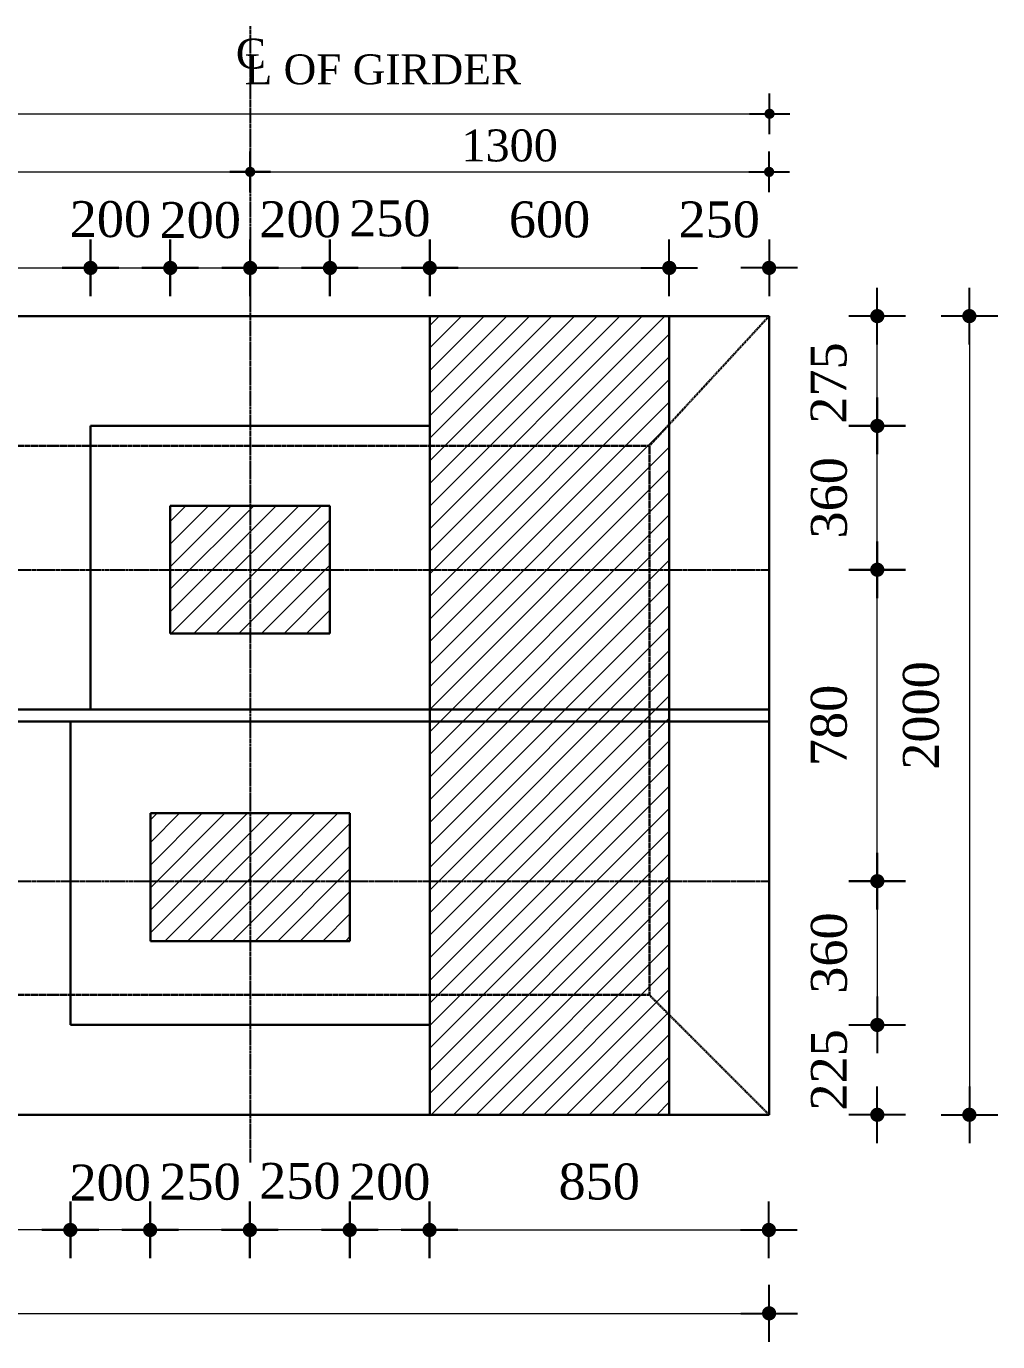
# Model space of a CAD drawing. Header units: millimetres. Extents: x -29779 to 80452, y -13100 to 39577.
# Drawn here: x 9761 to 12195, y 5240 to 8534 of the extents above; entities that cross this region are included whole.
import ezdxf

# ---------------------------------------------------------------- set-up
doc = ezdxf.new("R2010")
doc.units = ezdxf.units.MM
doc.header["$LTSCALE"] = 3
doc.linetypes.add('CENTER', pattern=[50.8, 31.75, -6.35, 6.35, -6.35])
doc.linetypes.add('HIDDEN', pattern=[9.525, 6.35, -3.175])
for name, color, linetype in [('Center Line', 34, 'Continuous'), ('dim', 4, 'Continuous'), ('Text', 7, 'Continuous')]:
    doc.layers.add(name, color=color, linetype=linetype)
for name, color, linetype, lineweight in [('Dimision', 4, 'Continuous', 13), ('hatch', 253, 'Continuous', 13), ('Pire Line', 11, 'Continuous', 30)]:
    doc.layers.add(name, color=color, linetype=linetype, lineweight=lineweight)
doc.styles.get("Standard").update_dxf_attribs({"font": 'times.ttf'})
doc.dimstyles.new('Copy of ISO-90', dxfattribs={"dimtxt": 90, "dimasz": 0.7, "dimexe": 1, "dimexo": 60, "dimgap": 75, "dimtad": 1, "dimdec": 0, "dimlfac": -1, "dimzin": 1, "dimdsep": 46, "dimtxsty": 'Standard', "dimblk": 'DIM', "dimcen": 60, "dimclrd": 256, "dimclre": 256, "dimclrt": 256, "dimadec": 0, "dimazin": 0, "dimtfac": 1, "dimtdec": 0, "dimtix": 1, "dimtofl": 0, "dimtmove": 0, "dimatfit": 3, "dimldrblk": 'DOT', "dimfxl": 60, "dimfxlon": 1, "dimtolj": 1, "dimlwd": -1, "dimarcsym": 0})

# ---------------------------------------------------------------- blocks, each defined once
blk = doc.blocks.new('DIM')
at = {"layer": 'dim'}
for p, q in [((0, -101.4), (0, 101.4)), ((-101.4, 0), (101.4, 0))]:
    blk.add_line(p, q, dxfattribs=at)
at = {"layer": 'dim', "const_width": 25.4}
blk.add_lwpolyline([(-12.7, 0, 1), (12.7, 0, 1)], format="xyb", close=True, dxfattribs=at)
blk = doc.blocks.new('*D493')
at = {"layer": 'Defpoints', "color": 0, "linetype": 'Continuous', "ltscale": 0.1, "transparency": 16777216}
for p in [(1822, 5808.4), (11622, 5334.4), (11622, 5311.2)]:
    blk.add_point(p, dxfattribs=at)
at = {"layer": 'Dimision', "lineweight": -2, "ltscale": 0.1, "transparency": 16777216}
for p, q in [((1822, 5312.4), (1822, 5310.2)), ((11622, 5311.2), (11622, 5310.2))]:
    blk.add_line(p, q, dxfattribs=at)
at = {"layer": 'Dimision', "ltscale": 0.1, "transparency": 16777216}
blk.add_line((1822.7, 5311.2), (11621.3, 5311.2), dxfattribs=at)
at = {"layer": 'Dimision', "linetype": 'Continuous', "ltscale": 0.1, "transparency": 16777216, "xscale": 0.7, "yscale": 0.7, "zscale": 0.7, "rotation": 180}
blk.add_blockref('DIM', (1822, 5311.2), dxfattribs=at)
at = {"layer": 'Dimision', "linetype": 'Continuous', "ltscale": 0.1, "transparency": 16777216, "xscale": 0.7, "yscale": 0.7, "zscale": 0.7}
blk.add_blockref('DIM', (11622, 5311.2), dxfattribs=at)
at = {"layer": 'Dimision', "linetype": 'Continuous', "ltscale": 0.1, "transparency": 16777216, "insert": (6722, 5432.1), "char_height": 90, "attachment_point": 5}
blk.add_mtext('\\A1;9800', dxfattribs=at)
blk = doc.blocks.new('_Dot')
at = {"color": 0, "linetype": 'ByBlock', "lineweight": -2}
blk.add_line((-0.5, 0), (-1, 0), dxfattribs=at)
at = {"color": 0, "linetype": 'ByBlock', "const_width": 0.5}
blk.add_lwpolyline([(-0.25, 0, 1), (0.25, 0, 1)], format="xyb", close=True, dxfattribs=at)
blk = doc.blocks.new('*D494')
at = {"layer": 'Defpoints', "color": 0, "linetype": 'Continuous', "ltscale": 0.1, "transparency": 16777216}
for p in [(10772, 6033.4), (11893, 6033.4), (11704.1, 5808.4)]:
    blk.add_point(p, dxfattribs=at)
at = {"layer": 'Dimision', "lineweight": -2, "ltscale": 0.1, "transparency": 16777216}
for p, q in [((11891.8, 6033.4), (11894, 6033.4)), ((11891.8, 5808.4), (11894, 5808.4))]:
    blk.add_line(p, q, dxfattribs=at)
at = {"layer": 'Dimision', "ltscale": 0.1, "transparency": 16777216}
for p, q in [((11893, 6034.1), (11893, 6034.8)), ((11893, 5807.7), (11893, 5807))]:
    blk.add_line(p, q, dxfattribs=at)
at = {"layer": 'Dimision', "linetype": 'Continuous', "ltscale": 0.1, "transparency": 16777216, "xscale": 0.7, "yscale": 0.7, "zscale": 0.7}
for p, rotation in [((11893, 6033.4), 270), ((11893, 5808.4), 90)]:
    blk.add_blockref('DIM', p, dxfattribs=dict(at, rotation=rotation))
at = {"layer": 'Dimision', "linetype": 'Continuous', "ltscale": 0.1, "transparency": 16777216, "insert": (11772.3, 5920.9), "char_height": 90, "attachment_point": 5, "rotation": 90}
blk.add_mtext('\\A1;225', dxfattribs=at)
blk = doc.blocks.new('*D495')
at = {"layer": 'Defpoints', "color": 0, "linetype": 'Continuous', "ltscale": 0.1, "transparency": 16777216}
for p in [(11622, 7173.4), (11893, 7173.4), (11821.6, 6393.4)]:
    blk.add_point(p, dxfattribs=at)
at = {"layer": 'Dimision', "lineweight": -2, "ltscale": 0.1, "transparency": 16777216}
for p, q in [((11891.8, 7173.4), (11894, 7173.4)), ((11891.8, 6393.4), (11894, 6393.4))]:
    blk.add_line(p, q, dxfattribs=at)
at = {"layer": 'Dimision', "ltscale": 0.1, "transparency": 16777216}
blk.add_line((11893, 6394.1), (11893, 7172.7), dxfattribs=at)
at = {"layer": 'Dimision', "linetype": 'Continuous', "ltscale": 0.1, "transparency": 16777216, "xscale": 0.7, "yscale": 0.7, "zscale": 0.7}
for p, rotation in [((11893, 7173.4), 90), ((11893, 6393.4), 270)]:
    blk.add_blockref('DIM', p, dxfattribs=dict(at, rotation=rotation))
at = {"layer": 'Dimision', "linetype": 'Continuous', "ltscale": 0.1, "transparency": 16777216, "insert": (11772.1, 6783.4), "char_height": 90, "attachment_point": 5, "rotation": 90}
blk.add_mtext('\\A1;780', dxfattribs=at)
blk = doc.blocks.new('*D496')
at = {"layer": 'Defpoints', "color": 0, "linetype": 'Continuous', "ltscale": 0.1, "transparency": 16777216}
for p in [(10772, 7533.4), (11893, 7533.4), (11622, 7173.4)]:
    blk.add_point(p, dxfattribs=at)
at = {"layer": 'Dimision', "lineweight": -2, "ltscale": 0.1, "transparency": 16777216}
for p, q in [((11891.8, 7533.4), (11894, 7533.4)), ((11891.8, 7173.4), (11894, 7173.4))]:
    blk.add_line(p, q, dxfattribs=at)
at = {"layer": 'Dimision', "ltscale": 0.1, "transparency": 16777216}
blk.add_line((11893, 7174.1), (11893, 7532.7), dxfattribs=at)
at = {"layer": 'Dimision', "linetype": 'Continuous', "ltscale": 0.1, "transparency": 16777216, "xscale": 0.7, "yscale": 0.7, "zscale": 0.7}
for p, rotation in [((11893, 7533.4), 90), ((11893, 7173.4), 270)]:
    blk.add_blockref('DIM', p, dxfattribs=dict(at, rotation=rotation))
at = {"layer": 'Dimision', "linetype": 'Continuous', "ltscale": 0.1, "transparency": 16777216, "insert": (11772.3, 7353.4), "char_height": 90, "attachment_point": 5, "rotation": 90}
blk.add_mtext('\\A1;360', dxfattribs=at)
blk = doc.blocks.new('*D497')
at = {"layer": 'Defpoints', "color": 0, "linetype": 'Continuous', "ltscale": 0.1, "transparency": 16777216}
for p in [(11372, 7929.2), (10772, 7808.4), (11372, 7808.4)]:
    blk.add_point(p, dxfattribs=at)
at = {"layer": 'Dimision', "lineweight": -2, "ltscale": 0.1, "transparency": 16777216}
for p, q in [((10772, 7927.9), (10772, 7930.2)), ((11372, 7927.9), (11372, 7930.2))]:
    blk.add_line(p, q, dxfattribs=at)
at = {"layer": 'Dimision', "ltscale": 0.1, "transparency": 16777216}
blk.add_line((10772.7, 7929.2), (11371.3, 7929.2), dxfattribs=at)
at = {"layer": 'Dimision', "linetype": 'Continuous', "ltscale": 0.1, "transparency": 16777216, "xscale": 0.7, "yscale": 0.7, "zscale": 0.7, "rotation": 180}
blk.add_blockref('DIM', (10772, 7929.2), dxfattribs=at)
at = {"layer": 'Dimision', "linetype": 'Continuous', "ltscale": 0.1, "transparency": 16777216, "xscale": 0.7, "yscale": 0.7, "zscale": 0.7}
blk.add_blockref('DIM', (11372, 7929.2), dxfattribs=at)
at = {"layer": 'Dimision', "linetype": 'Continuous', "ltscale": 0.1, "transparency": 16777216, "insert": (11072, 8050), "char_height": 90, "attachment_point": 5}
blk.add_mtext('\\A1;600', dxfattribs=at)
blk = doc.blocks.new('*D498')
at = {"layer": 'Defpoints', "color": 0, "linetype": 'Continuous', "ltscale": 0.1, "transparency": 16777216}
for p in [(11622, 7929.2), (11372, 7808.4), (11622, 7808.4)]:
    blk.add_point(p, dxfattribs=at)
at = {"layer": 'Dimision', "ltscale": 0.1, "transparency": 16777216}
for p, q in [((11371.3, 7929.2), (11370.6, 7929.2)), ((11622.7, 7929.2), (11623.4, 7929.2))]:
    blk.add_line(p, q, dxfattribs=at)
at = {"layer": 'Dimision', "lineweight": -2, "ltscale": 0.1, "transparency": 16777216}
for p, q in [((11372, 7927.9), (11372, 7930.2)), ((11622, 7927.9), (11622, 7930.2))]:
    blk.add_line(p, q, dxfattribs=at)
at = {"layer": 'Dimision', "linetype": 'Continuous', "ltscale": 0.1, "transparency": 16777216, "xscale": 0.7, "yscale": 0.7, "zscale": 0.7}
blk.add_blockref('DIM', (11372, 7929.2), dxfattribs=at)
at = {"layer": 'Dimision', "linetype": 'Continuous', "ltscale": 0.1, "transparency": 16777216, "xscale": 0.7, "yscale": 0.7, "zscale": 0.7, "rotation": 180}
blk.add_blockref('DIM', (11622, 7929.2), dxfattribs=at)
at = {"layer": 'Dimision', "linetype": 'Continuous', "ltscale": 0.1, "transparency": 16777216, "insert": (11497, 8050), "char_height": 90, "attachment_point": 5}
blk.add_mtext('\\A1;250', dxfattribs=at)
blk = doc.blocks.new('*D502')
at = {"layer": 'Defpoints', "color": 0, "linetype": 'Continuous', "ltscale": 0.1, "transparency": 16777216}
for p in [(11623.2, 8315.1), (1823.2, 7977.3), (11623.2, 7977.3)]:
    blk.add_point(p, dxfattribs=at)
at = {"layer": 'Dimision', "linetype": 'Continuous', "lineweight": -2, "ltscale": 0.1, "transparency": 16777216}
for p, q in [((1823.2, 8270.1), (1823.2, 8316.1)), ((11623.2, 8270.1), (11623.2, 8316.1))]:
    blk.add_line(p, q, dxfattribs=at)
at = {"layer": 'Dimision', "linetype": 'Continuous', "ltscale": 0.1, "transparency": 16777216}
blk.add_line((1823.7, 8315.1), (11622.7, 8315.1), dxfattribs=at)
at = {"layer": 'Dimision', "linetype": 'Continuous', "ltscale": 0.1, "transparency": 16777216, "xscale": 0.5, "yscale": 0.5, "zscale": 0.5, "rotation": 180}
blk.add_blockref('DIM', (1823.2, 8315.1), dxfattribs=at)
at = {"layer": 'Dimision', "linetype": 'Continuous', "ltscale": 0.1, "transparency": 16777216, "xscale": 0.5, "yscale": 0.5, "zscale": 0.5}
blk.add_blockref('DIM', (11623.2, 8315.1), dxfattribs=at)
at = {"layer": 'Dimision', "linetype": 'Continuous', "ltscale": 0.1, "transparency": 16777216, "insert": (6723.2, 8380.9), "char_height": 80, "attachment_point": 5}
blk.add_mtext('\\A1;9800', dxfattribs=at)
blk = doc.blocks.new('*D506')
at = {"layer": 'Defpoints', "color": 0, "linetype": 'Continuous', "ltscale": 0.1, "transparency": 16777216}
for p in [(10322.1, 8169.6), (7922, 7808.4), (10322.1, 7808.4)]:
    blk.add_point(p, dxfattribs=at)
at = {"layer": 'Dimision', "linetype": 'Continuous', "lineweight": -2, "ltscale": 0.1, "transparency": 16777216}
for p, q in [((7922, 8124.6), (7922, 8170.6)), ((10322.1, 8124.6), (10322.1, 8170.6))]:
    blk.add_line(p, q, dxfattribs=at)
at = {"layer": 'Dimision', "linetype": 'Continuous', "ltscale": 0.1, "transparency": 16777216}
blk.add_line((7922.5, 8169.6), (10321.6, 8169.6), dxfattribs=at)
at = {"layer": 'Dimision', "linetype": 'Continuous', "ltscale": 0.1, "transparency": 16777216, "xscale": 0.5, "yscale": 0.5, "zscale": 0.5, "rotation": 180}
blk.add_blockref('DIM', (7922, 8169.6), dxfattribs=at)
at = {"layer": 'Dimision', "linetype": 'Continuous', "ltscale": 0.1, "transparency": 16777216, "xscale": 0.5, "yscale": 0.5, "zscale": 0.5}
blk.add_blockref('DIM', (10322.1, 8169.6), dxfattribs=at)
at = {"layer": 'Dimision', "linetype": 'Continuous', "ltscale": 0.1, "transparency": 16777216, "insert": (9122, 8235.3), "char_height": 80, "attachment_point": 5}
blk.add_mtext('\\A1;2400', dxfattribs=at)
blk = doc.blocks.new('*D507')
at = {"layer": 'Defpoints', "color": 0, "linetype": 'Continuous', "ltscale": 0.1, "transparency": 16777216}
for p in [(11622, 8169.6), (10322.1, 7808.4), (11622, 7808.4)]:
    blk.add_point(p, dxfattribs=at)
at = {"layer": 'Dimision', "linetype": 'Continuous', "lineweight": -2, "ltscale": 0.1, "transparency": 16777216}
for p, q in [((10322.1, 8124.6), (10322.1, 8170.6)), ((11622, 8124.6), (11622, 8170.6))]:
    blk.add_line(p, q, dxfattribs=at)
at = {"layer": 'Dimision', "linetype": 'Continuous', "ltscale": 0.1, "transparency": 16777216}
blk.add_line((10322.6, 8169.6), (11621.5, 8169.6), dxfattribs=at)
at = {"layer": 'Dimision', "linetype": 'Continuous', "ltscale": 0.1, "transparency": 16777216, "xscale": 0.5, "yscale": 0.5, "zscale": 0.5, "rotation": 180}
blk.add_blockref('DIM', (10322.1, 8169.6), dxfattribs=at)
at = {"layer": 'Dimision', "linetype": 'Continuous', "ltscale": 0.1, "transparency": 16777216, "xscale": 0.5, "yscale": 0.5, "zscale": 0.5}
blk.add_blockref('DIM', (11622, 8169.6), dxfattribs=at)
at = {"layer": 'Dimision', "linetype": 'Continuous', "ltscale": 0.1, "transparency": 16777216, "insert": (10972, 8235.3), "char_height": 80, "attachment_point": 5}
blk.add_mtext('\\A1;1300', dxfattribs=at)
blk = doc.blocks.new('*D510')
at = {"layer": 'Defpoints', "color": 0, "linetype": 'Continuous', "ltscale": 0.1, "transparency": 16777216}
for p in [(9922.2, 7929.1), (8321.8, 7533.4), (9922.2, 7533.4)]:
    blk.add_point(p, dxfattribs=at)
at = {"layer": 'Dimision', "lineweight": -2, "ltscale": 0.1, "transparency": 16777216}
for p, q in [((8321.8, 7927.8), (8321.8, 7930.1)), ((9922.2, 7927.8), (9922.2, 7930.1))]:
    blk.add_line(p, q, dxfattribs=at)
at = {"layer": 'Dimision', "ltscale": 0.1, "transparency": 16777216}
blk.add_line((8322.5, 7929.1), (9921.5, 7929.1), dxfattribs=at)
at = {"layer": 'Dimision', "linetype": 'Continuous', "ltscale": 0.1, "transparency": 16777216, "xscale": 0.7, "yscale": 0.7, "zscale": 0.7, "rotation": 180}
blk.add_blockref('DIM', (8321.8, 7929.1), dxfattribs=at)
at = {"layer": 'Dimision', "linetype": 'Continuous', "ltscale": 0.1, "transparency": 16777216, "xscale": 0.7, "yscale": 0.7, "zscale": 0.7}
blk.add_blockref('DIM', (9922.2, 7929.1), dxfattribs=at)
at = {"layer": 'Dimision', "linetype": 'Continuous', "ltscale": 0.1, "transparency": 16777216, "insert": (9122, 8049.8), "char_height": 90, "attachment_point": 5}
blk.add_mtext('\\A1;1600', dxfattribs=at)
blk = doc.blocks.new('*D525')
at = {"layer": 'Defpoints', "color": 0, "linetype": 'Continuous', "ltscale": 0.1, "transparency": 16777216}
for p in [(10771.4, 5808.4), (11621.4, 5808.4), (11621.4, 5520)]:
    blk.add_point(p, dxfattribs=at)
at = {"layer": 'Dimision', "lineweight": -2, "ltscale": 0.1, "transparency": 16777216}
for p, q in [((10771.4, 5521.2), (10771.4, 5519)), ((11621.4, 5521.2), (11621.4, 5519))]:
    blk.add_line(p, q, dxfattribs=at)
at = {"layer": 'Dimision', "ltscale": 0.1, "transparency": 16777216}
blk.add_line((10772.1, 5520), (11620.7, 5520), dxfattribs=at)
at = {"layer": 'Dimision', "linetype": 'Continuous', "ltscale": 0.1, "transparency": 16777216, "xscale": 0.7, "yscale": 0.7, "zscale": 0.7, "rotation": 180}
blk.add_blockref('DIM', (10771.4, 5520), dxfattribs=at)
at = {"layer": 'Dimision', "linetype": 'Continuous', "ltscale": 0.1, "transparency": 16777216, "xscale": 0.7, "yscale": 0.7, "zscale": 0.7}
blk.add_blockref('DIM', (11621.4, 5520), dxfattribs=at)
at = {"layer": 'Dimision', "linetype": 'Continuous', "ltscale": 0.1, "transparency": 16777216, "insert": (11196.4, 5640.7), "char_height": 90, "attachment_point": 5}
blk.add_mtext('\\A1;850', dxfattribs=at)
blk = doc.blocks.new('*D526')
at = {"layer": 'Defpoints', "color": 0, "linetype": 'Continuous', "ltscale": 0.1, "transparency": 16777216}
for p in [(10571.5, 6233.4), (10771.4, 5808.4), (10571.5, 5520)]:
    blk.add_point(p, dxfattribs=at)
at = {"layer": 'Dimision', "lineweight": -2, "ltscale": 0.1, "transparency": 16777216}
for p, q in [((10571.5, 5521.2), (10571.5, 5519)), ((10771.4, 5521.2), (10771.4, 5519))]:
    blk.add_line(p, q, dxfattribs=at)
at = {"layer": 'Dimision', "ltscale": 0.1, "transparency": 16777216}
blk.add_line((10770.7, 5520), (10572.2, 5520), dxfattribs=at)
at = {"layer": 'Dimision', "linetype": 'Continuous', "ltscale": 0.1, "transparency": 16777216, "xscale": 0.7, "yscale": 0.7, "zscale": 0.7, "rotation": 180}
blk.add_blockref('DIM', (10571.5, 5520), dxfattribs=at)
at = {"layer": 'Dimision', "linetype": 'Continuous', "ltscale": 0.1, "transparency": 16777216, "xscale": 0.7, "yscale": 0.7, "zscale": 0.7}
blk.add_blockref('DIM', (10771.4, 5520), dxfattribs=at)
at = {"layer": 'Dimision', "linetype": 'Continuous', "ltscale": 0.1, "transparency": 16777216, "insert": (10671.5, 5639.9), "char_height": 90, "attachment_point": 5}
blk.add_mtext('\\A1;200', dxfattribs=at)
blk = doc.blocks.new('*D527')
at = {"layer": 'Defpoints', "color": 0, "linetype": 'Continuous', "ltscale": 0.1, "transparency": 16777216}
for p in [(10571.5, 6233.4), (10321.4, 5808.4), (10321.4, 5520)]:
    blk.add_point(p, dxfattribs=at)
at = {"layer": 'Dimision', "lineweight": -2, "ltscale": 0.1, "transparency": 16777216}
for p, q in [((10321.4, 5521.2), (10321.4, 5519)), ((10571.5, 5521.2), (10571.5, 5519))]:
    blk.add_line(p, q, dxfattribs=at)
at = {"layer": 'Dimision', "ltscale": 0.1, "transparency": 16777216}
blk.add_line((10570.8, 5520), (10322.1, 5520), dxfattribs=at)
at = {"layer": 'Dimision', "linetype": 'Continuous', "ltscale": 0.1, "transparency": 16777216, "xscale": 0.7, "yscale": 0.7, "zscale": 0.7, "rotation": 180}
blk.add_blockref('DIM', (10321.4, 5520), dxfattribs=at)
at = {"layer": 'Dimision', "linetype": 'Continuous', "ltscale": 0.1, "transparency": 16777216, "xscale": 0.7, "yscale": 0.7, "zscale": 0.7}
blk.add_blockref('DIM', (10571.5, 5520), dxfattribs=at)
at = {"layer": 'Dimision', "linetype": 'Continuous', "ltscale": 0.1, "transparency": 16777216, "insert": (10446.5, 5642.3), "char_height": 90, "attachment_point": 5}
blk.add_mtext('\\A1;250', dxfattribs=at)
blk = doc.blocks.new('*D528')
at = {"layer": 'Defpoints', "color": 0, "linetype": 'Continuous', "ltscale": 0.1, "transparency": 16777216}
for p in [(10071.5, 6233.4), (10321.4, 5808.4), (10071.5, 5520)]:
    blk.add_point(p, dxfattribs=at)
at = {"layer": 'Dimision', "lineweight": -2, "ltscale": 0.1, "transparency": 16777216}
for p, q in [((10071.5, 5521.2), (10071.5, 5519)), ((10321.4, 5521.2), (10321.4, 5519))]:
    blk.add_line(p, q, dxfattribs=at)
at = {"layer": 'Dimision', "ltscale": 0.1, "transparency": 16777216}
blk.add_line((10320.7, 5520), (10072.2, 5520), dxfattribs=at)
at = {"layer": 'Dimision', "linetype": 'Continuous', "ltscale": 0.1, "transparency": 16777216, "xscale": 0.7, "yscale": 0.7, "zscale": 0.7, "rotation": 180}
blk.add_blockref('DIM', (10071.5, 5520), dxfattribs=at)
at = {"layer": 'Dimision', "linetype": 'Continuous', "ltscale": 0.1, "transparency": 16777216, "xscale": 0.7, "yscale": 0.7, "zscale": 0.7}
blk.add_blockref('DIM', (10321.4, 5520), dxfattribs=at)
at = {"layer": 'Dimision', "linetype": 'Continuous', "ltscale": 0.1, "transparency": 16777216, "insert": (10196.5, 5640.1), "char_height": 90, "attachment_point": 5}
blk.add_mtext('\\A1;250', dxfattribs=at)
blk = doc.blocks.new('*D529')
at = {"layer": 'Defpoints', "color": 0, "linetype": 'Continuous', "ltscale": 0.1, "transparency": 16777216}
for p in [(10071.5, 6233.4), (9871.6, 6033.4), (9871.6, 5520)]:
    blk.add_point(p, dxfattribs=at)
at = {"layer": 'Dimision', "lineweight": -2, "ltscale": 0.1, "transparency": 16777216}
for p, q in [((9871.6, 5521.2), (9871.6, 5519)), ((10071.5, 5521.2), (10071.5, 5519))]:
    blk.add_line(p, q, dxfattribs=at)
at = {"layer": 'Dimision', "ltscale": 0.1, "transparency": 16777216}
blk.add_line((10070.8, 5520), (9872.3, 5520), dxfattribs=at)
at = {"layer": 'Dimision', "linetype": 'Continuous', "ltscale": 0.1, "transparency": 16777216, "xscale": 0.7, "yscale": 0.7, "zscale": 0.7, "rotation": 180}
blk.add_blockref('DIM', (9871.6, 5520), dxfattribs=at)
at = {"layer": 'Dimision', "linetype": 'Continuous', "ltscale": 0.1, "transparency": 16777216, "xscale": 0.7, "yscale": 0.7, "zscale": 0.7}
blk.add_blockref('DIM', (10071.5, 5520), dxfattribs=at)
at = {"layer": 'Dimision', "linetype": 'Continuous', "ltscale": 0.1, "transparency": 16777216, "insert": (9971.5, 5638), "char_height": 90, "attachment_point": 5}
blk.add_mtext('\\A1;200', dxfattribs=at)
blk = doc.blocks.new('*D530')
at = {"layer": 'Defpoints', "color": 0, "linetype": 'Continuous', "ltscale": 0.1, "transparency": 16777216}
for p in [(8371.4, 6033.4), (9871.6, 6033.4), (8371.4, 5520)]:
    blk.add_point(p, dxfattribs=at)
at = {"layer": 'Dimision', "lineweight": -2, "ltscale": 0.1, "transparency": 16777216}
for p, q in [((8371.4, 5521.2), (8371.4, 5519)), ((9871.6, 5521.2), (9871.6, 5519))]:
    blk.add_line(p, q, dxfattribs=at)
at = {"layer": 'Dimision', "ltscale": 0.1, "transparency": 16777216}
blk.add_line((9870.9, 5520), (8372.1, 5520), dxfattribs=at)
at = {"layer": 'Dimision', "linetype": 'Continuous', "ltscale": 0.1, "transparency": 16777216, "xscale": 0.7, "yscale": 0.7, "zscale": 0.7, "rotation": 180}
blk.add_blockref('DIM', (8371.4, 5520), dxfattribs=at)
at = {"layer": 'Dimision', "linetype": 'Continuous', "ltscale": 0.1, "transparency": 16777216, "xscale": 0.7, "yscale": 0.7, "zscale": 0.7}
blk.add_blockref('DIM', (9871.6, 5520), dxfattribs=at)
at = {"layer": 'Dimision', "linetype": 'Continuous', "ltscale": 0.1, "transparency": 16777216, "insert": (9121.5, 5640.7), "char_height": 90, "attachment_point": 5}
blk.add_mtext('\\A1;1500', dxfattribs=at)
blk = doc.blocks.new('*D552')
at = {"layer": 'Defpoints', "color": 0, "linetype": 'Continuous', "ltscale": 0.1, "transparency": 16777216}
for p in [(11821.6, 6393.4), (10772, 6033.4), (11893, 6033.4)]:
    blk.add_point(p, dxfattribs=at)
at = {"layer": 'Dimision', "lineweight": -2, "ltscale": 0.1, "transparency": 16777216}
for p, q in [((11891.8, 6393.4), (11894, 6393.4)), ((11891.8, 6033.4), (11894, 6033.4))]:
    blk.add_line(p, q, dxfattribs=at)
at = {"layer": 'Dimision', "ltscale": 0.1, "transparency": 16777216}
blk.add_line((11893, 6392.7), (11893, 6034.1), dxfattribs=at)
at = {"layer": 'Dimision', "linetype": 'Continuous', "ltscale": 0.1, "transparency": 16777216, "xscale": 0.7, "yscale": 0.7, "zscale": 0.7}
for p, rotation in [((11893, 6393.4), 90), ((11893, 6033.4), 270)]:
    blk.add_blockref('DIM', p, dxfattribs=dict(at, rotation=rotation))
at = {"layer": 'Dimision', "linetype": 'Continuous', "ltscale": 0.1, "transparency": 16777216, "insert": (11772.3, 6213.4), "char_height": 90, "attachment_point": 5, "rotation": 90}
blk.add_mtext('\\A1;360', dxfattribs=at)
blk = doc.blocks.new('*D566')
at = {"layer": 'Defpoints', "color": 0, "linetype": 'Continuous', "ltscale": 0.1, "transparency": 16777216}
for p in [(11622, 7808.4), (11893, 7808.4), (10772, 7533.4)]:
    blk.add_point(p, dxfattribs=at)
at = {"layer": 'Dimision', "lineweight": -2, "ltscale": 0.1, "transparency": 16777216}
for p, q in [((11891.8, 7808.4), (11894, 7808.4)), ((11891.8, 7533.4), (11894, 7533.4))]:
    blk.add_line(p, q, dxfattribs=at)
at = {"layer": 'Dimision', "ltscale": 0.1, "transparency": 16777216}
blk.add_line((11893, 7534.1), (11893, 7807.7), dxfattribs=at)
at = {"layer": 'Dimision', "linetype": 'Continuous', "ltscale": 0.1, "transparency": 16777216, "xscale": 0.7, "yscale": 0.7, "zscale": 0.7}
for p, rotation in [((11893, 7808.4), 90), ((11893, 7533.4), 270)]:
    blk.add_blockref('DIM', p, dxfattribs=dict(at, rotation=rotation))
at = {"layer": 'Dimision', "linetype": 'Continuous', "ltscale": 0.1, "transparency": 16777216, "insert": (11771.5, 7640.9), "char_height": 90, "attachment_point": 5, "rotation": 90}
blk.add_mtext('\\A1;275', dxfattribs=at)
blk = doc.blocks.new('*D897')
at = {"layer": 'Defpoints', "color": 0, "linetype": 'Continuous', "ltscale": 0.1, "transparency": 16777216}
for p in [(10122, 7929.1), (9922.1, 7580.6), (10122, 7215.6)]:
    blk.add_point(p, dxfattribs=at)
at = {"layer": 'Dimision', "lineweight": -2, "ltscale": 0.1, "transparency": 16777216}
for p, q in [((9922.1, 7927.8), (9922.1, 7930.1)), ((10122, 7927.8), (10122, 7930.1))]:
    blk.add_line(p, q, dxfattribs=at)
at = {"layer": 'Dimision', "ltscale": 0.1, "transparency": 16777216}
blk.add_line((9922.8, 7929.1), (10121.3, 7929.1), dxfattribs=at)
at = {"layer": 'Dimision', "linetype": 'Continuous', "ltscale": 0.1, "transparency": 16777216, "xscale": 0.7, "yscale": 0.7, "zscale": 0.7, "rotation": 180}
blk.add_blockref('DIM', (9922.1, 7929.1), dxfattribs=at)
at = {"layer": 'Dimision', "linetype": 'Continuous', "ltscale": 0.1, "transparency": 16777216, "xscale": 0.7, "yscale": 0.7, "zscale": 0.7}
blk.add_blockref('DIM', (10122, 7929.1), dxfattribs=at)
at = {"layer": 'Dimision', "linetype": 'Continuous', "ltscale": 0.1, "transparency": 16777216, "insert": (9972, 8050.7), "char_height": 90, "attachment_point": 5}
blk.add_mtext('\\A1;200', dxfattribs=at)
blk = doc.blocks.new('*D898')
at = {"layer": 'Defpoints', "color": 0, "linetype": 'Continuous', "ltscale": 0.1, "transparency": 16777216}
for p in [(10322.1, 7929.1), (10322.1, 7580.6), (10122, 7215.6)]:
    blk.add_point(p, dxfattribs=at)
at = {"layer": 'Dimision', "lineweight": -2, "ltscale": 0.1, "transparency": 16777216}
for p, q in [((10122, 7927.8), (10122, 7930.1)), ((10322.1, 7927.8), (10322.1, 7930.1))]:
    blk.add_line(p, q, dxfattribs=at)
at = {"layer": 'Dimision', "ltscale": 0.1, "transparency": 16777216}
blk.add_line((10122.7, 7929.1), (10321.4, 7929.1), dxfattribs=at)
at = {"layer": 'Dimision', "linetype": 'Continuous', "ltscale": 0.1, "transparency": 16777216, "xscale": 0.7, "yscale": 0.7, "zscale": 0.7, "rotation": 180}
blk.add_blockref('DIM', (10122, 7929.1), dxfattribs=at)
at = {"layer": 'Dimision', "linetype": 'Continuous', "ltscale": 0.1, "transparency": 16777216, "xscale": 0.7, "yscale": 0.7, "zscale": 0.7}
blk.add_blockref('DIM', (10322.1, 7929.1), dxfattribs=at)
at = {"layer": 'Dimision', "linetype": 'Continuous', "ltscale": 0.1, "transparency": 16777216, "insert": (10197, 8048.3), "char_height": 90, "attachment_point": 5}
blk.add_mtext('\\A1;200', dxfattribs=at)
blk = doc.blocks.new('*D899')
at = {"layer": 'Defpoints', "color": 0, "linetype": 'Continuous', "ltscale": 0.1, "transparency": 16777216}
for p in [(10522, 7929.1), (10322.1, 7580.6), (10522, 7215.6)]:
    blk.add_point(p, dxfattribs=at)
at = {"layer": 'Dimision', "lineweight": -2, "ltscale": 0.1, "transparency": 16777216}
for p, q in [((10322.1, 7927.8), (10322.1, 7930.1)), ((10522, 7927.8), (10522, 7930.1))]:
    blk.add_line(p, q, dxfattribs=at)
at = {"layer": 'Dimision', "ltscale": 0.1, "transparency": 16777216}
blk.add_line((10322.8, 7929.1), (10521.3, 7929.1), dxfattribs=at)
at = {"layer": 'Dimision', "linetype": 'Continuous', "ltscale": 0.1, "transparency": 16777216, "xscale": 0.7, "yscale": 0.7, "zscale": 0.7, "rotation": 180}
blk.add_blockref('DIM', (10322.1, 7929.1), dxfattribs=at)
at = {"layer": 'Dimision', "linetype": 'Continuous', "ltscale": 0.1, "transparency": 16777216, "xscale": 0.7, "yscale": 0.7, "zscale": 0.7}
blk.add_blockref('DIM', (10522, 7929.1), dxfattribs=at)
at = {"layer": 'Dimision', "linetype": 'Continuous', "ltscale": 0.1, "transparency": 16777216, "insert": (10447, 8050.4), "char_height": 90, "attachment_point": 5}
blk.add_mtext('\\A1;200', dxfattribs=at)
blk = doc.blocks.new('*D900')
at = {"layer": 'Defpoints', "color": 0, "linetype": 'Continuous', "ltscale": 0.1, "transparency": 16777216}
for p in [(10772, 7929.1), (10772, 7483.4), (10522, 7215.6)]:
    blk.add_point(p, dxfattribs=at)
at = {"layer": 'Dimision', "lineweight": -2, "ltscale": 0.1, "transparency": 16777216}
for p, q in [((10522, 7927.8), (10522, 7930.1)), ((10772, 7927.8), (10772, 7930.1))]:
    blk.add_line(p, q, dxfattribs=at)
at = {"layer": 'Dimision', "ltscale": 0.1, "transparency": 16777216}
blk.add_line((10522.7, 7929.1), (10771.3, 7929.1), dxfattribs=at)
at = {"layer": 'Dimision', "linetype": 'Continuous', "ltscale": 0.1, "transparency": 16777216, "xscale": 0.7, "yscale": 0.7, "zscale": 0.7, "rotation": 180}
blk.add_blockref('DIM', (10522, 7929.1), dxfattribs=at)
at = {"layer": 'Dimision', "linetype": 'Continuous', "ltscale": 0.1, "transparency": 16777216, "xscale": 0.7, "yscale": 0.7, "zscale": 0.7}
blk.add_blockref('DIM', (10772, 7929.1), dxfattribs=at)
at = {"layer": 'Dimision', "linetype": 'Continuous', "ltscale": 0.1, "transparency": 16777216, "insert": (10671.9, 8052.6), "char_height": 90, "attachment_point": 5}
blk.add_mtext('\\A1;250', dxfattribs=at)
blk = doc.blocks.new('*D913')
at = {"layer": 'Defpoints', "color": 0, "linetype": 'Continuous', "ltscale": 0.1, "transparency": 16777216}
for p in [(11622, 7808.4), (11622, 5808.4), (12123.6, 5808.4)]:
    blk.add_point(p, dxfattribs=at)
at = {"layer": 'Dimision', "lineweight": -2, "ltscale": 0.1, "transparency": 16777216}
for p, q in [((12122.3, 7808.4), (12124.6, 7808.4)), ((12122.3, 5808.4), (12124.6, 5808.4))]:
    blk.add_line(p, q, dxfattribs=at)
at = {"layer": 'Dimision', "ltscale": 0.1, "transparency": 16777216}
blk.add_line((12123.6, 7807.7), (12123.6, 5809.1), dxfattribs=at)
at = {"layer": 'Dimision', "linetype": 'Continuous', "ltscale": 0.1, "transparency": 16777216, "xscale": 0.7, "yscale": 0.7, "zscale": 0.7}
for p, rotation in [((12123.6, 7808.4), 90), ((12123.6, 5808.4), 270)]:
    blk.add_blockref('DIM', p, dxfattribs=dict(at, rotation=rotation))
at = {"layer": 'Dimision', "linetype": 'Continuous', "ltscale": 0.1, "transparency": 16777216, "insert": (12002.8, 6808.4), "char_height": 90, "attachment_point": 5, "rotation": 90}
blk.add_mtext('\\A1;2000', dxfattribs=at)

msp = doc.modelspace()

# ---------------------------------------------------------------- hatches: boundary and pattern name
at = {"layer": 'hatch', "ltscale": 10}
h = msp.add_hatch(dxfattribs=at)
h.set_pattern_fill('_USER', color=256, scale=40, angle=45, style=0, pattern_type=0)
h.set_pattern_definition([(45, (161839.728, -893604.75), (-28.2842712, 28.2842712), [])])
h.paths.add_polyline_path([(10771.97, 7808.41), (11371.97, 7808.41), (11371.97, 5808.41), (10771.97, 5808.41)])
h = msp.add_hatch(dxfattribs=at)
h.set_pattern_fill('_USER', color=256, scale=40, angle=45, style=0, pattern_type=0)
h.set_pattern_definition([(45, (403578.857, -106046.564), (-28.2842712, 28.2842712), [])])
h.paths.add_polyline_path([(10521.97, 7013.41), (10521.97, 7333.41), (10121.97, 7333.41), (10121.97, 7013.41)])
h = msp.add_hatch(dxfattribs=at)
h.set_pattern_fill('_USER', color=256, scale=40, angle=45, style=0, pattern_type=0)
h.set_pattern_definition([(45, (396378.763, -106816.564), (-28.2842712, 28.2842712), [])])
h.paths.add_polyline_path([(10072.07, 6243.41), (10072.07, 6563.41), (10572.07, 6563.41), (10572.07, 6243.41)])

# ---------------------------------------------------------------- linework, layer by layer
at = {"layer": 'Center Line', "linetype": 'CENTER', "ltscale": 0.05}
for points in [[(10322.07, 8534.17), (10322.07, 5688.77)], [(1148.15, 7173.41), (11621.97, 7173.41)], [(1148.15, 6393.41), (11621.97, 6393.41)]]:
    msp.add_lwpolyline(points, dxfattribs=at)
at = {"layer": 'Pire Line', "ltscale": 5}
for p, q in [((1821.97, 7808.41), (11621.97, 7808.41)), ((10771.97, 7808.41), (10771.97, 5808.41)), ((11371.97, 7808.41), (11371.97, 5808.41)), ((11621.97, 7808.41), (11621.97, 5808.41)), ((9922.16, 7533.41), (9922.16, 6823.41)), ((10771.97, 7533.41), (9922.16, 7533.41)), ((10121.97, 7013.41), (10121.97, 7333.41)), ((10121.97, 7333.41), (10521.97, 7333.41)), ((10521.97, 7013.41), (10521.97, 7333.41)), ((10121.97, 7013.41), (10521.97, 7013.41)), ((9872.16, 6793.41), (9872.16, 6033.41)), ((10072.07, 6243.41), (10072.07, 6563.41)), ((10572.07, 6563.41), (10072.07, 6563.41)), ((10572.07, 6243.41), (10572.07, 6563.41)), ((10572.07, 6243.41), (10072.07, 6243.41)), ((10771.97, 6033.41), (9872.16, 6033.41)), ((11621.97, 5808.41), (1821.97, 5808.41))]:
    msp.add_line(p, q, dxfattribs=at)
at = {"layer": 'Pire Line', "linetype": 'HIDDEN', "ltscale": 0.1}
for p, q in [((2121.97, 7483.41), (11321.97, 7483.41)), ((11321.97, 7483.41), (11321.97, 6108.41)), ((2121.97, 6108.41), (11321.97, 6108.41))]:
    msp.add_line(p, q, dxfattribs=at)
for points in [[(11321.97, 7483.41), (11621.97, 7808.41)], [(11321.97, 6108.41), (11621.97, 5808.41)]]:
    msp.add_lwpolyline(points, dxfattribs=at)
at = {"layer": 'Pire Line', "ltscale": 5}
for points in [[(1821.97, 6823.41), (11621.97, 6823.41)], [(1821.97, 6793.41), (11621.97, 6793.41)]]:
    msp.add_lwpolyline(points, dxfattribs=at)

# ---------------------------------------------------------------- texts
at = {"layer": 'Text', "ltscale": 10, "char_height": 75, "width": 8235.4588, "attachment_point": 1}
for s, insert in [('C', (10286.18, 8503.26)), ('L OF GIRDER', (10308.29, 8463.92))]:
    msp.add_mtext(s, dxfattribs=dict(at, insert=insert))

# ---------------------------------------------------------------- dimensions: what is measured, and where the dimension line sits
at = {"layer": 'Dimision', "linetype": 'Continuous', "ltscale": 0.1}
for base, p1, p2, override, picture, middle in [((11623.18, 8315.08), (1823.18, 7977.33), (11623.18, 7977.33), {"dimtxt": 80, "dimasz": 0.5, "dimgap": 25, "dimtmove": 1, "dimfxl": 45}, '*D502', (6723.18, 8380.88)), ((10322.07, 8169.64), (7921.97, 7808.41), (10322.07, 7808.41), {"dimtxt": 80, "dimasz": 0.5, "dimgap": 25, "dimtmove": 1, "dimfxl": 45}, '*D506', (9122.02, 8235.33)), ((11621.97, 8169.64), (10322.07, 7808.41), (11621.97, 7808.41), {"dimtxt": 80, "dimasz": 0.5, "dimgap": 25, "dimtmove": 1, "dimfxl": 45}, '*D507', (10972.02, 8235.33)), ((9922.16, 7929.07), (8321.78, 7533.41), (9922.16, 7533.41), {"dimtmove": 1, "dimfxl": 1.25}, '*D510', (9121.97, 8049.85)), ((11621.97, 5311.17), (1821.97, 5808.41), (11621.97, 5334.42), {"dimfxl": 1.25}, '*D493', (6721.97, 5432.08))]:
    dim = msp.add_linear_dim(base=base, p1=p1, p2=p2, dimstyle='Copy of ISO-90', override=override, dxfattribs=at)
    dim.commit()
    dim.dimension.update_dxf_attribs({"geometry": picture, "text_midpoint": middle})
for base, p1, p2, picture, middle in [((10121.97, 7929.07), (9922.07, 7580.61), (10121.97, 7215.61), '*D897', (9972.02, 7929.92)), ((10322.07, 7929.07), (10121.97, 7215.61), (10322.07, 7580.61), '*D898', (10197.02, 7927.48)), ((10521.97, 7929.07), (10322.07, 7580.61), (10521.97, 7215.61), '*D899', (10447.02, 7929.66)), ((10771.97, 7929.07), (10521.97, 7215.61), (10771.97, 7483.41), '*D900', (10671.93, 7931.84))]:
    dim = msp.add_linear_dim(base=base, p1=p1, p2=p2, dimstyle='Copy of ISO-90', override={"dimtmove": 1, "dimfxl": 1.25}, dxfattribs=at)
    dim.commit()
    dim.dimension.update_dxf_attribs({"geometry": picture, "text_midpoint": middle, "dimtype": 160})
for base, p1, p2, angle, override, picture, middle in [((11371.97, 7929.19), (10771.97, 7808.41), (11371.97, 7808.41), 180, {"dimfxl": 1.25}, '*D497', (11071.97, 8049.97)), ((11621.97, 7929.19), (11371.97, 7808.41), (11621.97, 7808.41), 180, {"dimfxl": 1.25}, '*D498', (11496.97, 8049.97)), ((12123.6, 5808.41), (11621.97, 7808.41), (11621.97, 5808.41), 90, {"dimfxl": 1.25}, '*D913', (12002.82, 6808.41)), ((11893.04, 7533.41), (11621.97, 7173.41), (10771.97, 7533.41), 90, {"dimfxl": 1.25}, '*D496', (11772.27, 7353.41)), ((11893.04, 7173.41), (11821.58, 6393.41), (11621.97, 7173.41), 90, {"dimfxl": 1.25}, '*D495', (11772.14, 6783.41)), ((11893.04, 6033.41), (11821.58, 6393.41), (10771.97, 6033.41), 90, {"dimfxl": 1.25}, '*D552', (11772.27, 6213.41)), ((11893.04, 6033.41), (11704.06, 5808.41), (10771.97, 6033.41), 90, {"dimfxl": 1.25}, '*D494', (11772.27, 5920.91)), ((8371.41, 5519.96), (9871.6, 6033.41), (8371.41, 6033.41), 180, {"dimtmove": 1, "dimfxl": 1.25}, '*D530', (9121.5, 5640.74))]:
    dim = msp.add_linear_dim(base=base, p1=p1, p2=p2, angle=angle, dimstyle='Copy of ISO-90', override=override, dxfattribs=at)
    dim.commit()
    dim.dimension.update_dxf_attribs({"geometry": picture, "text_midpoint": middle})
for base, p1, p2, angle, picture, middle in [((11893.04, 7808.41), (10771.97, 7533.41), (11621.97, 7808.41), 90, '*D566', (11892.42, 7640.91)), ((9871.6, 5519.96), (10071.5, 6233.41), (9871.6, 6033.41), 180, '*D529', (9971.55, 5517.19)), ((10071.5, 5519.96), (10321.41, 5808.41), (10071.5, 6233.41), 180, '*D528', (10196.45, 5519.37)), ((10321.41, 5519.96), (10571.5, 6233.41), (10321.41, 5808.41), 180, '*D527', (10446.45, 5521.55)), ((10571.5, 5519.96), (10771.41, 5808.41), (10571.5, 6233.41), 180, '*D526', (10671.45, 5519.11)), ((11621.41, 5519.96), (10771.41, 5808.41), (11621.41, 5808.41), 180, '*D525', (11196.41, 5519.96))]:
    dim = msp.add_linear_dim(base=base, p1=p1, p2=p2, angle=angle, dimstyle='Copy of ISO-90', override={"dimtmove": 1, "dimfxl": 1.25}, dxfattribs=at)
    dim.commit()
    dim.dimension.update_dxf_attribs({"geometry": picture, "text_midpoint": middle, "dimtype": 160})

doc.saveas('drawing.dxf')
